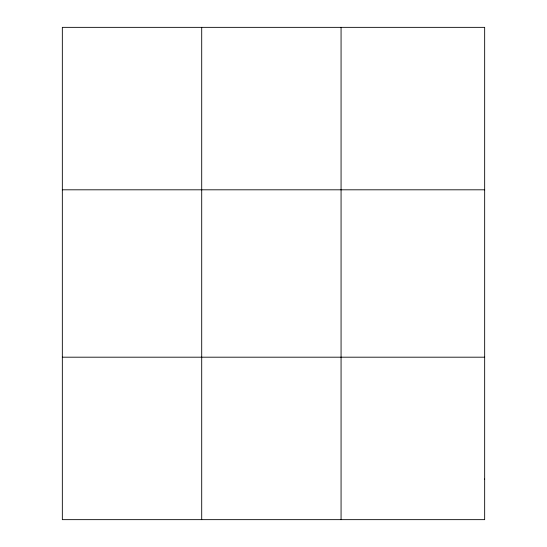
<?xml version="1.0" encoding="UTF-8"?>
<svg xmlns="http://www.w3.org/2000/svg" width="547" height="547" viewBox="0 0 547 547"><rect width="100%" height="100%" fill="white"/><g stroke="black" fill="none" stroke-linecap="round" stroke-linejoin="round"><path stroke-width="0.82" d="M201.706 27.35L201.706 519.65M341.068 27.35L341.068 519.65M62.337 189.809L484.663 189.809M62.337 357.191L484.663 357.191M484.663 479.035L484.663 519.65L62.337 519.65L62.337 27.35L484.663 27.35L484.663 479.035"/></g></svg>
